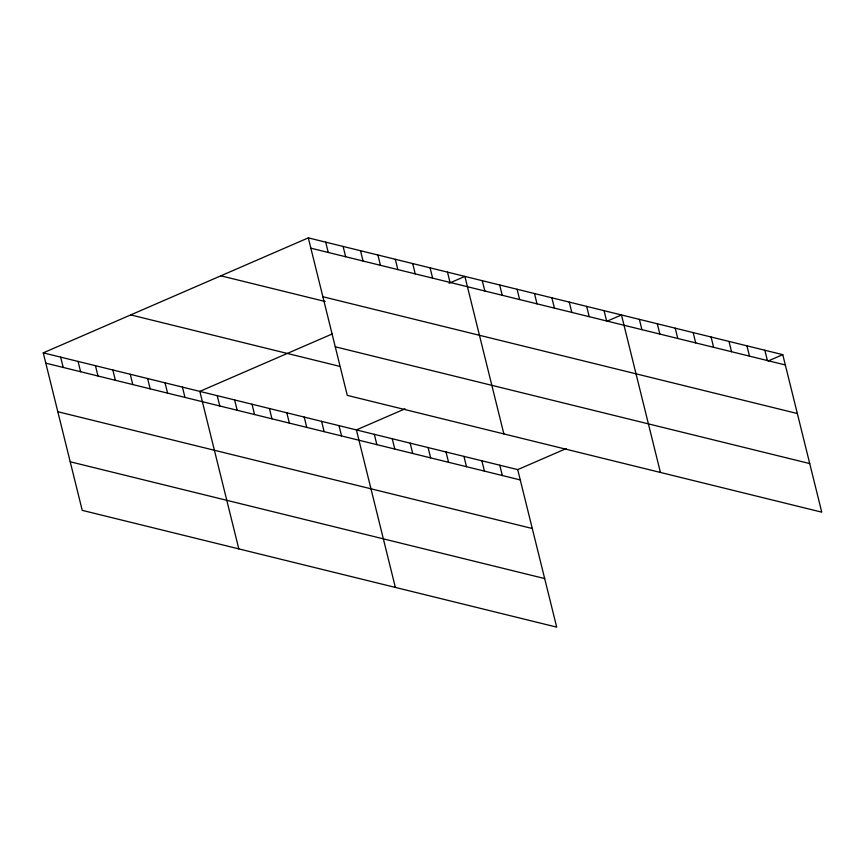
<?xml version="1.0" encoding="UTF-8"?>
<svg xmlns="http://www.w3.org/2000/svg" width="865" height="865" viewBox="0 0 865 865"><rect width="100%" height="100%" fill="white"/><g stroke="black" fill="none" stroke-linecap="round" stroke-linejoin="round"><path stroke-width="1.3" d="M43.25 352.855L517.713 469.619L556.692 627.125L82.229 510.35L43.25 352.855L308.308 237.875L782.771 354.65L821.75 512.156L347.287 395.381L308.308 237.875M332.355 333.901L199.826 391.38L238.805 548.886M449.086 283.255L464.883 276.411L503.863 433.916M404.993 408.842L356.402 429.916L395.37 587.422M606.873 321.272L621.459 314.946L660.428 472.452M517.713 469.619L566.305 448.546M768.196 360.975L782.771 354.65M310.859 248.179L785.323 364.954M322.883 296.749L797.346 413.524M220.835 275.816L325.218 301.507M335.263 346.8L809.726 463.575M130.723 314.903L339.48 366.284M45.802 363.159L520.265 479.934M57.825 411.729L532.289 528.504M70.206 461.78L544.669 578.555M764.844 350.239L767.396 360.543M746.928 345.827L749.479 356.131M729 341.416L731.552 351.72M711.073 337.004L713.625 347.308M693.146 332.593L695.698 342.897M675.23 328.181L677.782 338.485M657.303 323.769L659.854 334.074M639.376 319.358L641.927 329.662M604.062 310.665L606.603 320.969M586.665 306.383L589.206 316.687M569.267 302.101L571.808 312.406M551.87 297.82L554.422 308.124M534.473 293.538L537.024 303.842M517.075 289.256L519.627 299.56M499.678 284.974L502.23 295.279M482.281 280.693L484.832 290.997M499.786 465.208L502.338 475.523M447.486 272.129L450.038 282.433M481.87 460.796L484.422 471.111M430.089 267.847L432.641 278.152M463.943 456.385L466.495 466.7M412.692 263.565L415.243 273.87M446.016 451.973L448.567 462.288M395.294 259.284L397.846 269.588M428.089 447.562L430.64 457.877M377.897 255.002L380.449 265.306M410.172 443.15L412.724 453.465M360.5 250.72L363.051 261.025M392.245 438.739L394.797 449.054M343.102 246.439L345.654 256.743M374.318 434.327L376.87 444.642M325.705 242.157L328.257 252.461M339.004 425.634L341.545 435.949M321.607 421.352L324.148 431.667M304.21 417.071L306.751 427.386M286.812 412.789L289.364 423.104M269.415 408.507L271.967 418.822M252.018 404.225L254.57 414.54M234.62 399.944L237.172 410.259M217.223 395.662L219.775 405.977M182.429 387.098L184.98 397.413M165.031 382.817L167.583 393.132M147.634 378.535L150.186 388.85M130.237 374.253L132.788 384.568M112.839 369.971L115.391 380.286M95.442 365.69L97.994 376.005M78.045 361.408L80.596 371.723M60.647 357.126L63.199 367.441"/></g></svg>
